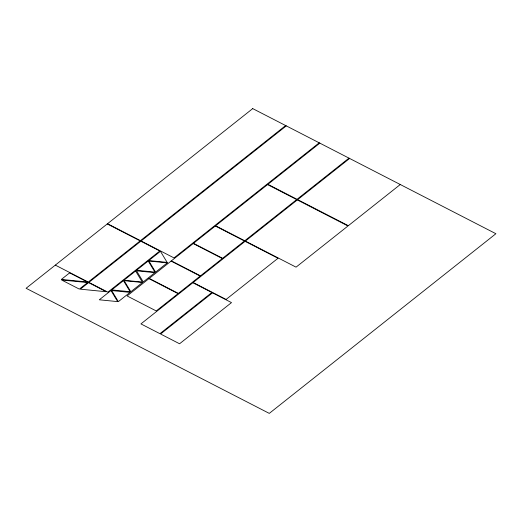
<?xml version="1.0" encoding="UTF-8"?>
<svg xmlns="http://www.w3.org/2000/svg" width="522" height="522" viewBox="0 0 522 522"><rect width="100%" height="100%" fill="white"/><g stroke="black" fill="none" stroke-linecap="round" stroke-linejoin="round"><path stroke-width="0.78" d="M285.651 125.554L140.47 240.649L107.545 223.71M286.284 125.874L141.11 240.975L174.035 257.92L319.216 142.819M319.849 143.145L267.916 184.318L297.044 199.306L348.977 158.133M349.609 158.46L297.677 199.632L348.344 225.693L400.276 184.52M107.245 223.945L140.177 240.883L88.244 282.056L55.312 265.117M252.72 108.609L26.1 288.281L269.28 413.391L495.9 233.719L252.72 108.609M69.635 272.869L61.374 279.42L87.363 281.991L69.635 272.869M87.605 282.565L79.344 289.116L61.609 279.994L87.605 282.565M88.583 282.617L80.323 289.168L106.318 291.739L88.583 282.617M140.81 241.21L88.877 282.382L107.878 292.157L159.81 250.984L140.81 241.21M110.977 290.532L99.291 299.798L117.672 301.612L110.977 290.532M123.453 280.64L111.767 289.906L130.148 291.72L123.453 280.64M135.616 270.996L123.929 280.262L142.31 282.076L135.616 270.996M148.215 261.007L136.529 270.272L154.91 272.092L148.215 261.007M160.443 251.31L148.757 260.576L167.138 262.396L160.443 251.31M130.037 292.379L118.35 301.638L111.656 290.558L130.037 292.379M142.513 282.487L130.833 291.746L124.132 280.666L142.513 282.487M154.923 272.647L143.237 281.913L136.542 270.827L154.923 272.647M167.275 262.853L155.589 272.119L148.894 261.033L167.275 262.853M148.94 278.644L127.1 295.954L156.235 310.942L178.067 293.632L148.94 278.644M171.066 261.098L149.233 278.409L178.367 293.397L200.2 276.086L171.066 261.098M193.199 243.552L171.366 260.863L200.494 275.851L222.333 258.54L193.199 243.552M215.332 226.006L193.492 243.317L222.626 258.305L244.459 240.994L215.332 226.006M267.558 184.599L215.625 225.772L244.759 240.759L296.692 199.587L267.558 184.599M192.866 282.728L140.933 323.901L159.934 333.675L211.867 292.503L192.866 282.728M245.092 241.321L193.16 282.493L226.091 299.439L278.024 258.266L245.092 241.321M297.325 199.913L245.392 241.086L296.052 267.153L347.985 225.98L297.325 199.913M212.5 292.829L160.567 334.002L179.561 343.776L231.5 302.603L212.5 292.829"/></g></svg>
